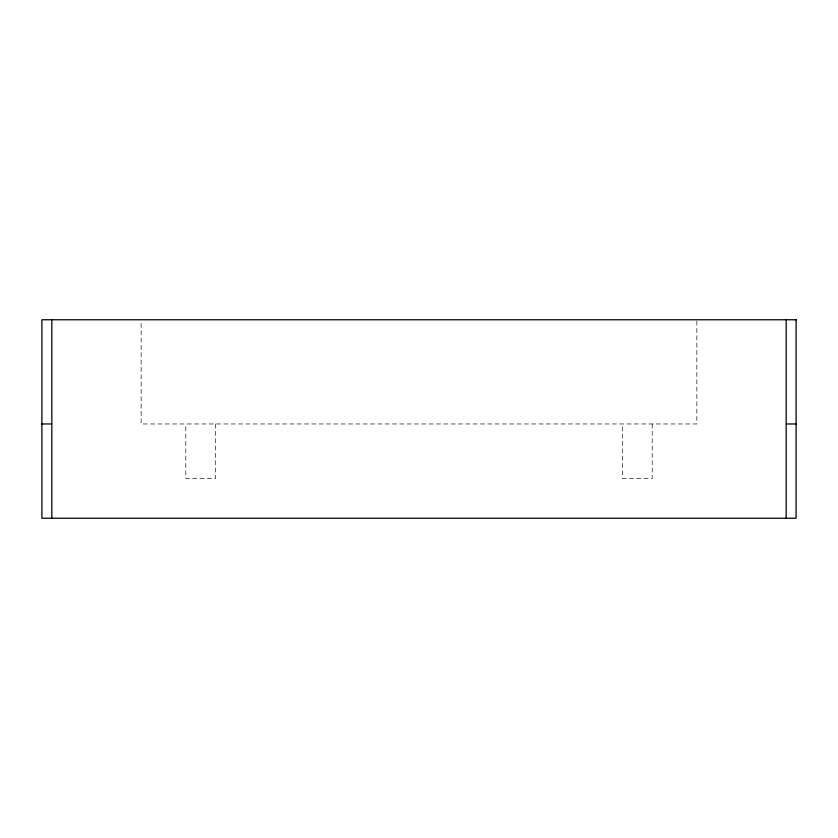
<?xml version="1.0" encoding="UTF-8"?>
<svg xmlns="http://www.w3.org/2000/svg" width="838" height="838" viewBox="0 0 838 838"><rect width="100%" height="100%" fill="white"/><g stroke="black" fill="none" stroke-linecap="round" stroke-linejoin="round"><path stroke-width="0.63" stroke-dasharray="4.19 3.14" d="M696.86 321.069L696.86 423.965L141.14 423.965L141.14 321.069M652.205 423.965L652.205 478.54L622.435 478.54L622.435 423.965M215.565 423.965L215.565 478.54L185.795 478.54L185.795 423.965"/><path stroke-width="1.26" d="M41.9 423.965L51.82 423.965M786.18 423.965L796.1 423.965M786.18 319.76L786.18 518.24M51.82 319.76L51.82 518.24M796.1 319.76L41.9 319.76L41.9 518.24L796.1 518.24L796.1 319.76"/></g></svg>
